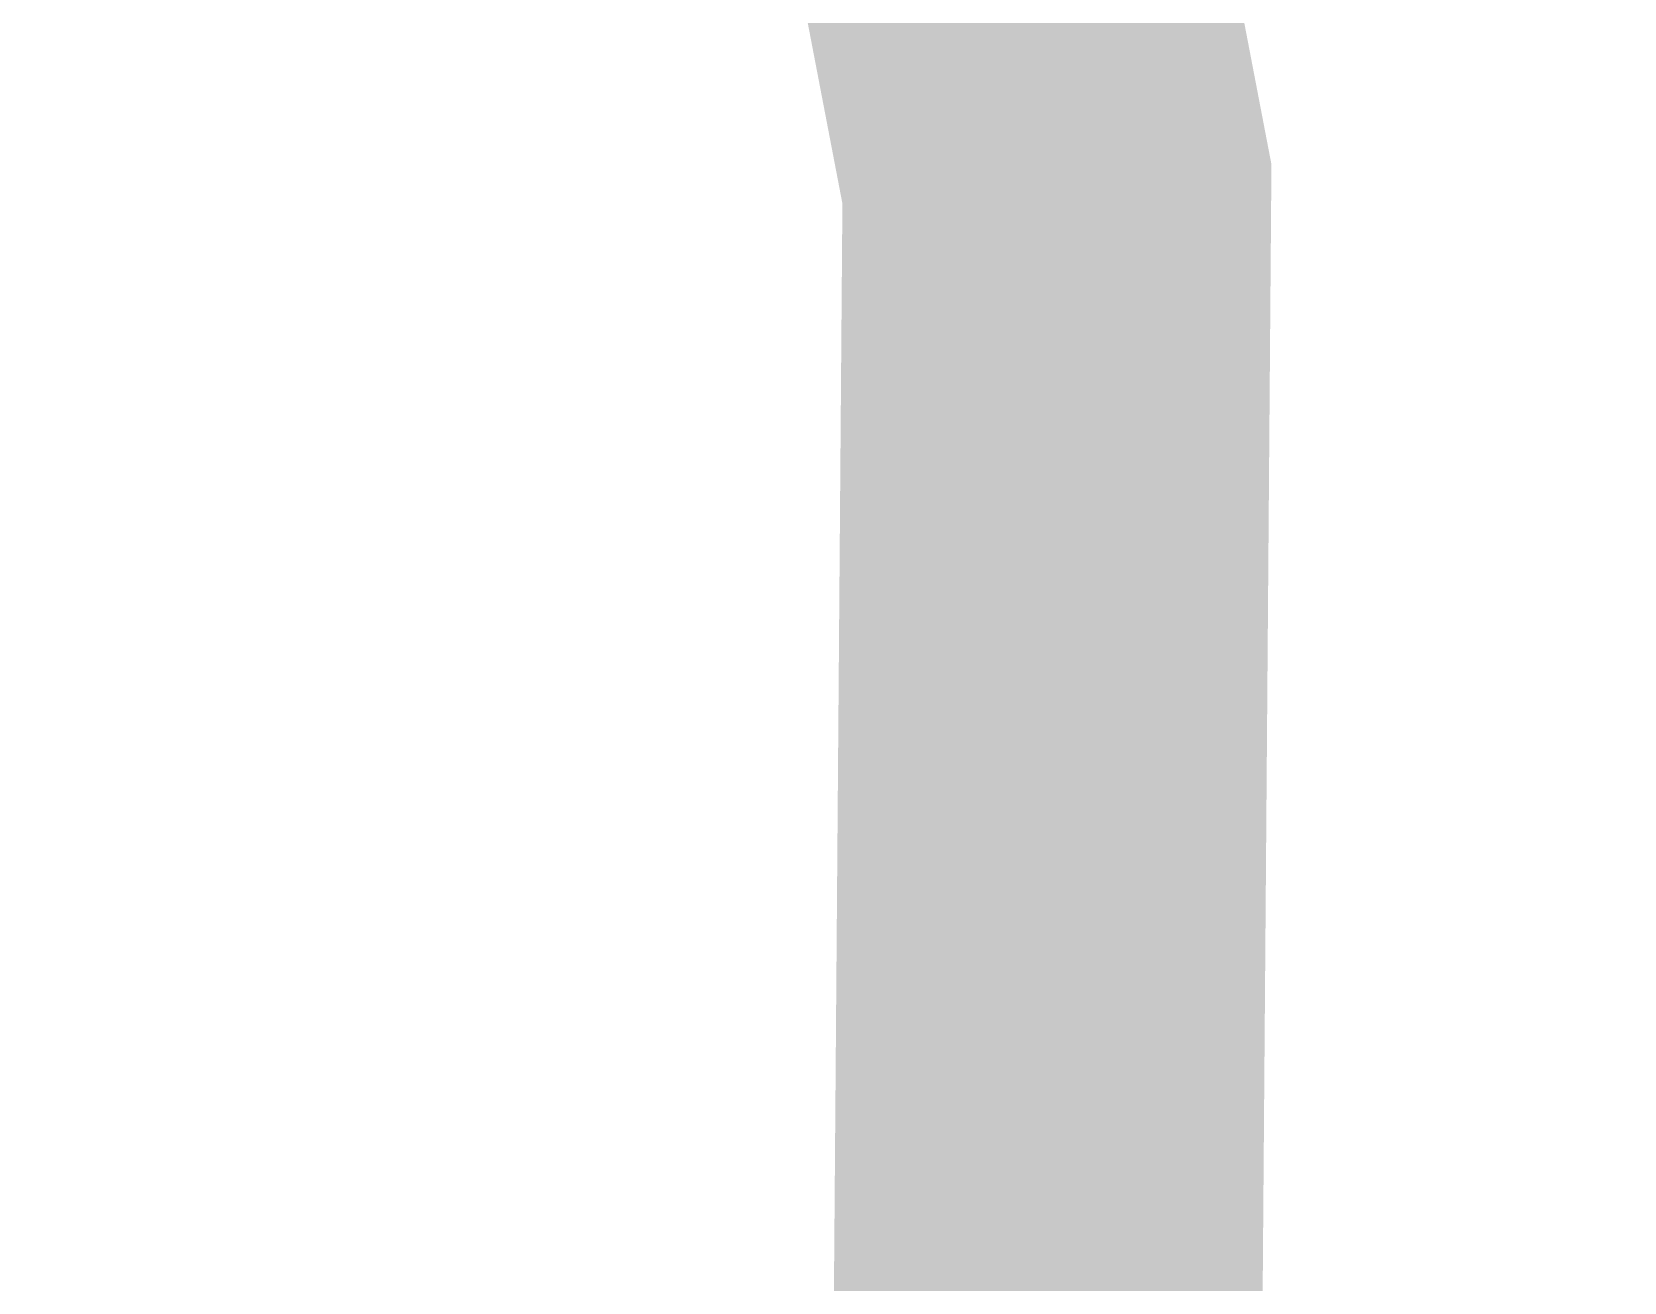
# Model space of a CAD drawing. Header units: metres. Extents: x 326467 to 340077, y 1811030 to 1824953.
# Drawn here: x 327559.03 to 327570.29, y 1814054.07 to 1814062.91 of the extents above; entities that cross this region are included whole.
import ezdxf

# ---------------------------------------------------------------- set-up
doc = ezdxf.new("R2010")
doc.units = ezdxf.units.M
doc.header["$MEASUREMENT"] = 0
for name, color, linetype in [('HIGH TIDE LINE', 6, 'Continuous'), ('LOW TIDE LINE', 5, 'Continuous'), ('NDZ-200M FROM CRZ', 30, 'Continuous'), ('RIVER HATCH', 4, 'Continuous')]:
    doc.layers.add(name, color=color, linetype=linetype)

# ---------------------------------------------------------------- blocks, each defined once
blk = doc.blocks.new('16')
at = {"layer": 'HIGH TIDE LINE', "color": 220, "linetype": 'Continuous', "lineweight": 15, "true_color": 0xff00c5, "const_width": 3.032}
blk.add_lwpolyline([(327562.455, 1814090.162), (327562.392, 1814082.076), (327566.279, 1814061.83), (327566.216, 1814053.743), (327566.185, 1814049.7), (327562.112, 1814045.688), (327553.964, 1814037.665), (327553.933, 1814033.622), (327545.817, 1814029.641), (327541.743, 1814025.629), (327541.712, 1814021.586), (327537.607, 1814013.531), (327537.576, 1814009.488), (327537.545, 1814005.445)], dxfattribs=at)
at = {"layer": 'LOW TIDE LINE', "lineweight": 18, "const_width": 3.032}
blk.add_lwpolyline([(327562.299, 1814069.947), (327566.341, 1814069.916), (327566.31, 1814065.873), (327570.352, 1814065.841), (327574.364, 1814061.767), (327578.375, 1814057.693), (327574.333, 1814057.724), (327574.301, 1814053.681), (327570.228, 1814049.669), (327566.185, 1814049.7), (327566.154, 1814045.657), (327562.08, 1814041.645), (327562.049, 1814037.602), (327558.007, 1814037.634), (327557.944, 1814029.547), (327553.871, 1814025.536), (327549.797, 1814021.524), (327549.641, 1814001.308)], dxfattribs=at)
at = {"layer": 'NDZ-200M FROM CRZ', "const_width": 3.032, "flags": 128}
blk.add_lwpolyline([(327537.545, 1814005.445), (327537.576, 1814009.488), (327537.607, 1814013.531), (327541.712, 1814021.586), (327541.743, 1814025.629), (327545.817, 1814029.641), (327553.933, 1814033.622), (327553.964, 1814037.665), (327562.112, 1814045.688), (327566.185, 1814049.7), (327566.216, 1814053.743), (327566.279, 1814061.83), (327562.392, 1814082.076), (327562.455, 1814090.162)], dxfattribs=at)
at = {"layer": 'RIVER HATCH', "const_width": 3.032, "flags": 128}
blk.add_lwpolyline([(327562.455, 1814090.162), (327562.392, 1814082.076), (327564.724, 1814069.928), (327566.341, 1814069.916), (327566.31, 1814065.873), (327570.352, 1814065.841), (327574.364, 1814061.767), (327578.375, 1814057.693), (327574.333, 1814057.724), (327574.301, 1814053.681), (327570.228, 1814049.669), (327566.185, 1814049.7), (327566.154, 1814045.657), (327562.08, 1814041.645), (327562.049, 1814037.602), (327558.007, 1814037.634), (327557.944, 1814029.547), (327553.871, 1814025.536), (327549.797, 1814021.524), (327549.641, 1814001.308)], dxfattribs=at)

msp = doc.modelspace()

# ---------------------------------------------------------------- block references
msp.add_blockref('16', (0, 0))

doc.saveas('drawing.dxf')
